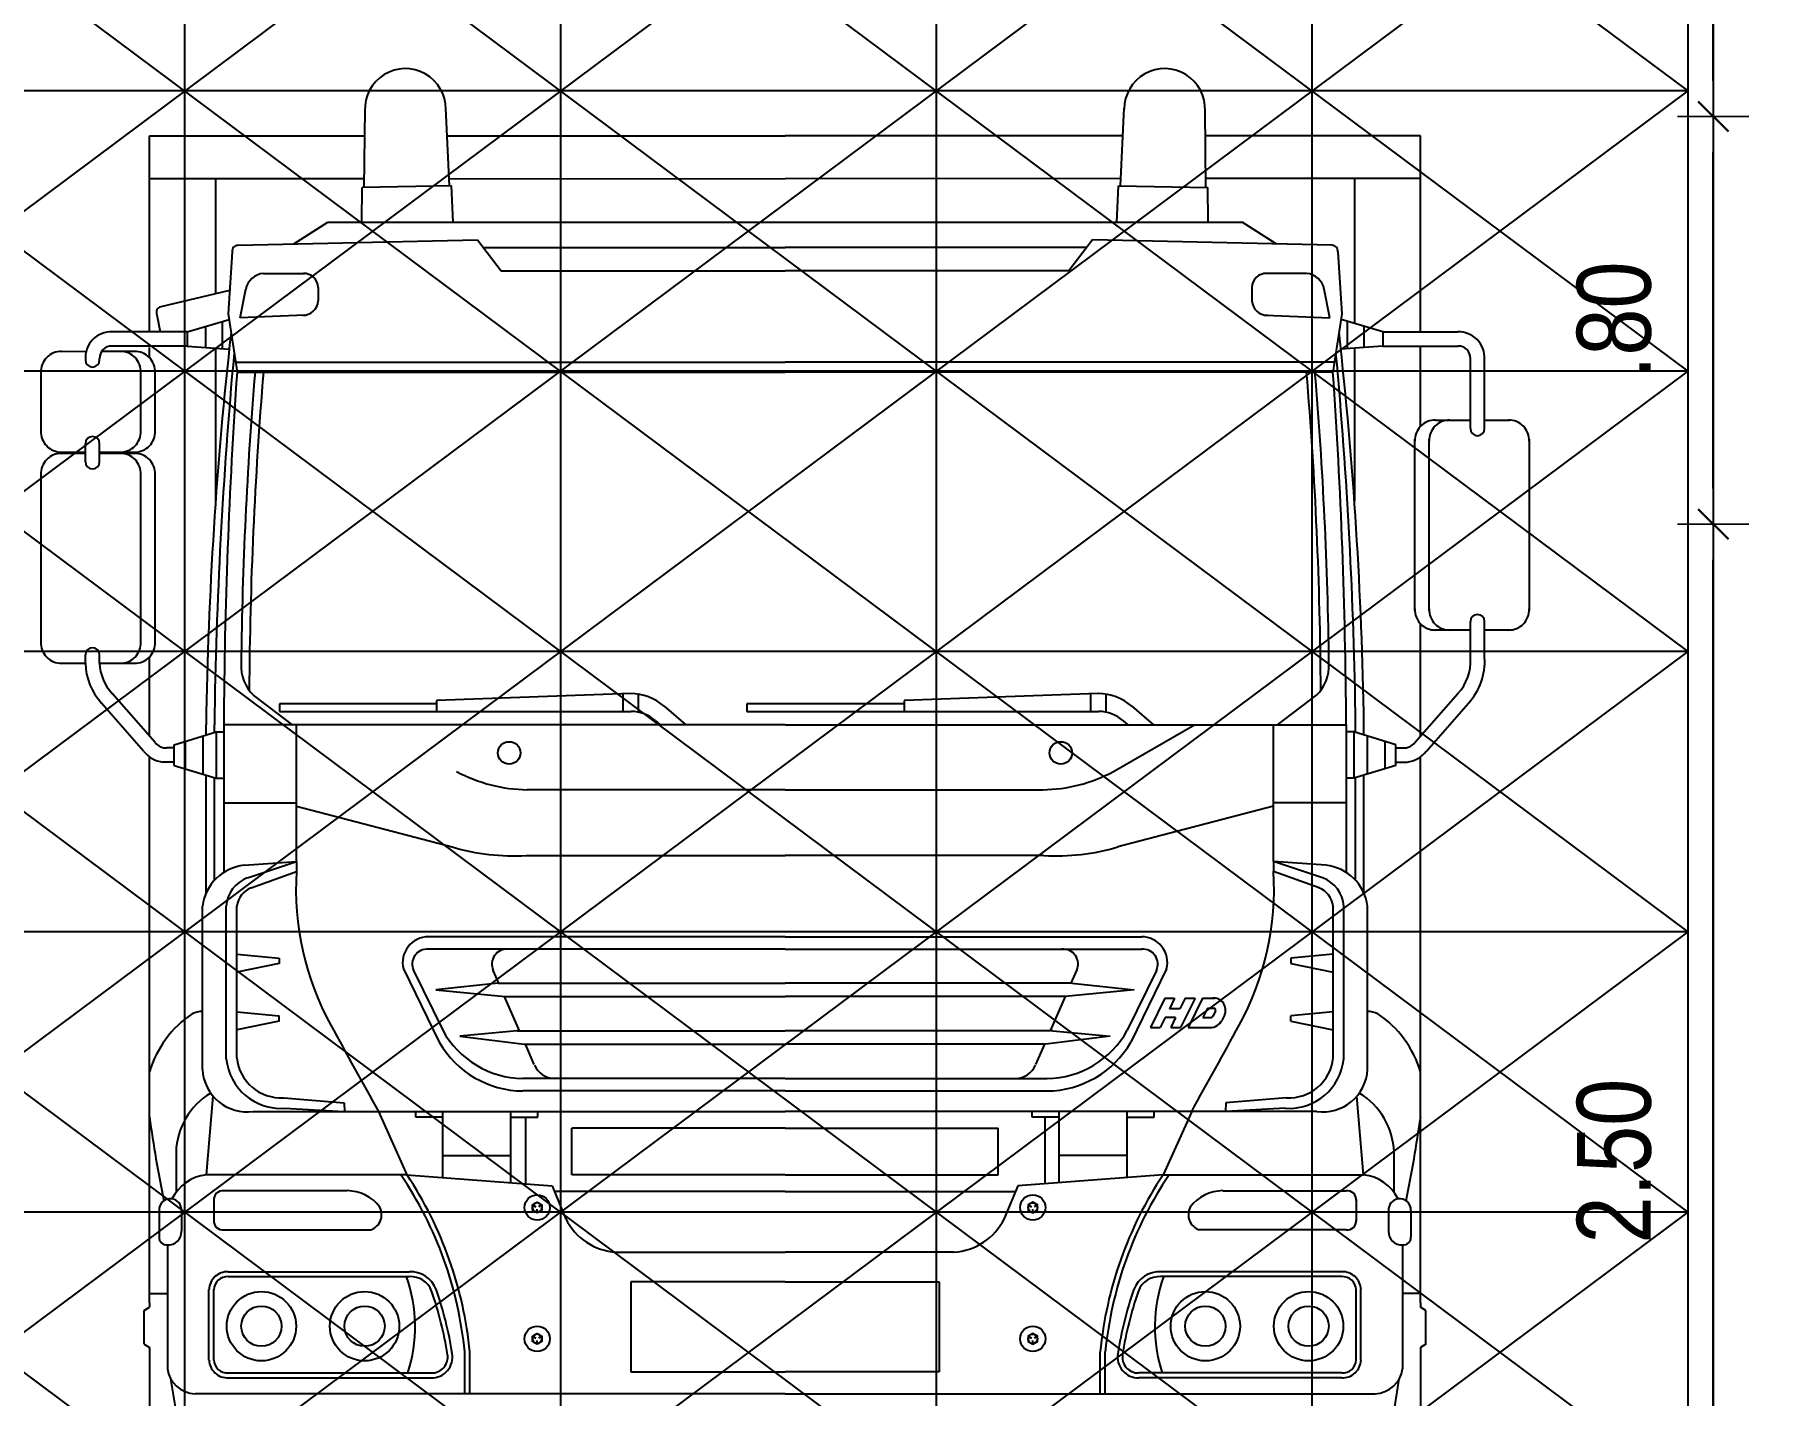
# Model space of a CAD drawing. Header units: millimetres. Extents: x 1170 to 1315, y 90 to 135.
# Drawn here: x 1217.437 to 1220.834, y 120.616 to 123.286 of the extents above; entities that cross this region are included whole.
import ezdxf

# ---------------------------------------------------------------- set-up
doc = ezdxf.new("R2010")
doc.units = ezdxf.units.MM
doc.header["$LTSCALE"] = 20
doc.header["$MEASUREMENT"] = 0
doc.layers.get('0').update_dxf_attribs({"linetype": 'CONTINUOUS'})
doc.layers.get('DEFPOINTS').update_dxf_attribs({"linetype": 'CONTINUOUS'})
doc.layers.add('COTA', color=7, linetype='CONTINUOUS')
doc.layers.add('E-Pen-C', color=4, linetype='CONTINUOUS', lineweight=15)
doc.layers.add('E-Pen-G', color=3, linetype='CONTINUOUS', lineweight=30)
doc.styles.add('F2', font='ARIALN.TTF')
doc.dimstyles.new('DIMENSION-1', dxfattribs={"dimtxt": 0.145, "dimasz": 0.07, "dimexe": 1, "dimexo": 0, "dimgap": 0.12, "dimtad": 1, "dimzin": 7, "dimdsep": 46, "dimtxsty": 'F2', "dimblk1": 'TRACO', "dimblk2": 'TRACO', "dimsah": 1, "dimcen": 1, "dimse1": 1, "dimse2": 1, "dimclrd": 4, "dimclre": 256, "dimclrt": 4, "dimadec": 8, "dimazin": 0, "dimtfac": 1, "dimtix": 1, "dimtmove": 2, "dimatfit": 3, "dimldrblk": 'TRACO', "dimfxl": 1, "dimtolj": 1, "dimtzin": 0, "dimarcsym": 0})

# ---------------------------------------------------------------- blocks, each defined once
blk = doc.blocks.new('A$C592013B4')
at = {"color": 8}
for p, q in [((0.0012, 0.0152), (0.0066, 0.0121)), ((0.0092, 0.0014), (0.0092, 0.0076)), ((0.0172, 0.0152), (0.0118, 0.0121))]:
    blk.add_line(p, q, dxfattribs=at)
blk.add_lwpolyline([(0.0092, 0), (0.0184, 0.0053), (0.0184, 0.016), (0.0092, 0.0213), (0, 0.016), (0, 0.0053)], close=True, dxfattribs=at)
blk.add_circle((0.0092, 0.0106), 0.00921, dxfattribs=at)
blk = doc.blocks.new('TRACO')
at = {"layer": 'E-Pen-C'}
for p, q in [((0, 1), (0, -1)), ((-1, 0), (1, 0))]:
    blk.add_line(p, q, dxfattribs=at)
at = {"layer": 'E-Pen-G'}
blk.add_line((-0.424, -0.424), (0.424, 0.424), dxfattribs=at)
blk = doc.blocks.new('*D764')
at = {"layer": 'COTA', "color": 4, "linetype": 'Continuous', "lineweight": -2}
blk.add_line((1220.7313, 119.8958), (1220.7313, 122.2558), dxfattribs=at)
at = {"layer": 'DEFPOINTS', "color": 0, "linetype": 'Continuous'}
for p in [(1220.7313, 122.3258), (1221.2313, 122.3258), (1220.9361, 119.8258)]:
    blk.add_point(p, dxfattribs=at)
at = {"layer": 'COTA', "color": 4, "linetype": 'Continuous', "lineweight": -2, "xscale": 0.07, "yscale": 0.07, "zscale": 0.07}
for p, rotation in [((1220.7313, 122.3258), 90), ((1220.7313, 119.8258), 270)]:
    blk.add_blockref('TRACO', p, dxfattribs=dict(at, rotation=rotation))
at = {"layer": 'COTA', "color": 4, "linetype": 'Continuous', "insert": (1220.5372, 121.0758), "char_height": 0.145, "attachment_point": 5, "rotation": 90, "style": 'F2'}
blk.add_mtext('\\A1;2.50', dxfattribs=at)
blk = doc.blocks.new('*D765')
at = {"layer": 'COTA', "color": 4, "linetype": 'Continuous', "lineweight": -2}
blk.add_line((1220.7313, 122.3958), (1220.7313, 123.0558), dxfattribs=at)
at = {"layer": 'DEFPOINTS', "color": 0, "linetype": 'Continuous'}
for p in [(1220.7313, 123.1258), (1221.2313, 123.1258), (1221.2313, 122.3258)]:
    blk.add_point(p, dxfattribs=at)
at = {"layer": 'COTA', "color": 4, "linetype": 'Continuous', "lineweight": -2, "xscale": 0.07, "yscale": 0.07, "zscale": 0.07}
for p, rotation in [((1220.7313, 123.1258), 90), ((1220.7313, 122.3258), 270)]:
    blk.add_blockref('TRACO', p, dxfattribs=dict(at, rotation=rotation))
at = {"layer": 'COTA', "color": 4, "linetype": 'Continuous', "insert": (1220.5372, 122.7258), "char_height": 0.145, "attachment_point": 5, "rotation": 90, "style": 'F2'}
blk.add_mtext('\\A1;.80', dxfattribs=at)
blk = doc.blocks.new('*D766')
at = {"layer": 'COTA', "color": 4, "linetype": 'Continuous', "lineweight": -2}
blk.add_line((1220.7313, 123.1958), (1220.7313, 124.5558), dxfattribs=at)
at = {"layer": 'DEFPOINTS', "color": 0, "linetype": 'Continuous'}
for p in [(1220.7313, 124.6258), (1221.2313, 124.6258), (1221.2313, 123.1258)]:
    blk.add_point(p, dxfattribs=at)
at = {"layer": 'COTA', "color": 4, "linetype": 'Continuous', "lineweight": -2, "xscale": 0.07, "yscale": 0.07, "zscale": 0.07}
for p, rotation in [((1220.7313, 124.6258), 90), ((1220.7313, 123.1258), 270)]:
    blk.add_blockref('TRACO', p, dxfattribs=dict(at, rotation=rotation))
at = {"layer": 'COTA', "color": 4, "linetype": 'Continuous', "insert": (1220.5372, 123.8758), "char_height": 0.145, "attachment_point": 5, "rotation": 90, "style": 'F2'}
blk.add_mtext('\\A1;1.50', dxfattribs=at)

msp = doc.modelspace()

# ---------------------------------------------------------------- linework, layer by layer
at = {"layer": 'COTA', "color": 250, "linetype": 'Continuous'}
for p, q in [((1217.7313, 124.3258), (1217.7313, 119.8258)), ((1218.4688, 124.3258), (1218.4688, 119.8258)), ((1219.2063, 124.3258), (1219.2063, 119.8258)), ((1219.9438, 124.3258), (1219.9438, 119.8258)), ((1214.7813, 124.2758), (1220.6813, 119.8758)), ((1214.7813, 119.8758), (1220.6813, 124.2758)), ((1219.9438, 124.2758), (1214.7813, 120.4258)), ((1219.2063, 124.2758), (1214.7813, 120.9758)), ((1215.5188, 124.2758), (1220.6813, 120.4258)), ((1216.2563, 124.2758), (1220.6813, 120.9758)), ((1216.9938, 124.2758), (1220.6813, 121.5258)), ((1217.7313, 124.2758), (1220.6813, 122.0758)), ((1218.4688, 124.2758), (1220.6813, 122.6258)), ((1219.2063, 124.2758), (1220.6813, 123.1758)), ((1214.7813, 123.7258), (1219.9438, 119.8758)), ((1220.6813, 123.7258), (1215.5188, 119.8758)), ((1220.6813, 123.1758), (1214.7813, 123.1758)), ((1214.7813, 123.1758), (1219.2063, 119.8758)), ((1220.6813, 123.1758), (1216.2563, 119.8758)), ((1220.6813, 122.6258), (1214.7813, 122.6258)), ((1214.7813, 122.6258), (1218.4688, 119.8758)), ((1220.6813, 122.6258), (1216.9938, 119.8758)), ((1220.6813, 122.0758), (1214.7813, 122.0758)), ((1220.6813, 122.0758), (1217.7313, 119.8758)), ((1220.6813, 121.5258), (1214.7813, 121.5258)), ((1220.6813, 121.5258), (1218.4688, 119.8758)), ((1220.6813, 120.9758), (1214.7813, 120.9758)), ((1220.6813, 120.9758), (1219.2063, 119.8758))]:
    msp.add_line(p, q, dxfattribs=at)
at = {"layer": 'COTA', "color": 8, "linetype": 'Continuous'}
for p, q in [((1218.0835, 122.9863), (1218.0853, 123.1389)), ((1218.2514, 122.9899), (1218.2437, 123.1419)), ((1219.5678, 122.9899), (1219.5755, 123.1419)), ((1219.7357, 122.9863), (1219.7339, 123.1389)), ((1217.6621, 122.703), (1217.6621, 123.0878)), ((1217.6621, 123.0878), (1218.0847, 123.0878)), ((1218.2464, 123.0878), (1218.9096, 123.0878)), ((1219.5728, 123.0878), (1218.9096, 123.0878)), ((1220.1571, 123.0878), (1219.7345, 123.0878)), ((1220.1571, 122.703), (1220.1571, 123.0878)), ((1217.6621, 123.0039), (1218.0837, 123.0038)), ((1217.7922, 123.0039), (1217.7922, 122.7776)), ((1218.2507, 123.0038), (1218.9096, 123.0037)), ((1219.5685, 123.0038), (1218.9096, 123.0037)), ((1220.1571, 123.0039), (1219.7355, 123.0038)), ((1220.027, 123.0039), (1220.027, 122.7195)), ((1218.0791, 122.9201), (1218.0799, 122.9862)), ((1218.255, 122.9899), (1218.0799, 122.9862)), ((1218.2586, 122.9183), (1218.255, 122.9899)), ((1219.5606, 122.9183), (1219.5642, 122.9899)), ((1219.5642, 122.9899), (1219.7393, 122.9862)), ((1219.7401, 122.9201), (1219.7393, 122.9862)), ((1217.9459, 122.8757), (1218.0126, 122.9183)), ((1218.0126, 122.9183), (1219.8066, 122.9183)), ((1219.8733, 122.8757), (1219.8066, 122.9183)), ((1217.8359, 122.8732), (1218.3061, 122.884)), ((1218.3061, 122.884), (1218.3524, 122.8231)), ((1218.3176, 122.8689), (1218.9096, 122.8689)), ((1219.5016, 122.8689), (1218.9096, 122.8689)), ((1219.5131, 122.884), (1219.4668, 122.8231)), ((1219.9833, 122.8732), (1219.5131, 122.884)), ((1217.8245, 122.8603), (1217.8166, 122.7387)), ((1219.9947, 122.8603), (1220.0026, 122.7387)), ((1217.8861, 122.8176), (1217.9668, 122.8176)), ((1218.3524, 122.8231), (1218.9096, 122.8231)), ((1219.4668, 122.8231), (1218.9096, 122.8231)), ((1219.9331, 122.8176), (1219.8524, 122.8176)), ((1217.8196, 122.7841), (1217.6843, 122.7523)), ((1217.8404, 122.7305), (1217.8514, 122.7871)), ((1217.9933, 122.7902), (1217.9933, 122.7643)), ((1219.8259, 122.7902), (1219.8259, 122.7643)), ((1219.9788, 122.7305), (1219.9678, 122.7871)), ((1217.6769, 122.7367), (1217.6835, 122.703)), ((1217.7363, 122.703), (1217.8184, 122.7273)), ((1217.8166, 122.7387), (1217.8342, 122.6242)), ((1217.9669, 122.7358), (1217.8404, 122.7305)), ((1219.8523, 122.7358), (1219.9788, 122.7305)), ((1220.0026, 122.7387), (1219.985, 122.6242)), ((1220.0829, 122.703), (1220.0008, 122.7273)), ((1217.7363, 122.703), (1217.5895, 122.703)), ((1217.7363, 122.703), (1217.7363, 122.6751)), ((1217.773, 122.6723), (1217.773, 122.7139)), ((1217.8058, 122.6699), (1217.8058, 122.7236)), ((1220.0134, 122.6699), (1220.0134, 122.7236)), ((1220.0462, 122.6723), (1220.0462, 122.7139)), ((1220.0829, 122.703), (1220.0829, 122.6751)), ((1220.0829, 122.703), (1220.2297, 122.703)), ((1217.538, 122.6642), (1217.4879, 122.6645)), ((1217.6329, 122.6645), (1217.5681, 122.6645)), ((1217.7363, 122.6751), (1217.5884, 122.6751)), ((1217.6621, 122.6526), (1217.6621, 122.6723)), ((1217.7363, 122.6751), (1217.8187, 122.6689)), ((1217.7922, 122.6709), (1217.7922, 122.3717)), ((1220.0829, 122.6751), (1220.0005, 122.6689)), ((1220.027, 122.6709), (1220.027, 122.3717)), ((1220.0829, 122.6751), (1220.2308, 122.6751)), ((1220.1571, 122.518), (1220.1571, 122.6723)), ((1217.4494, 122.6269), (1217.4494, 122.5048)), ((1217.5645, 122.648), (1217.5645, 122.6509)), ((1217.6451, 122.5048), (1217.6451, 122.6269)), ((1217.6733, 122.5048), (1217.6733, 122.6269)), ((1217.8312, 122.6438), (1218.9096, 122.6438)), ((1217.8342, 122.6242), (1218.9096, 122.6242)), ((1219.988, 122.6438), (1218.9096, 122.6438)), ((1219.985, 122.6242), (1218.9096, 122.6242)), ((1220.2547, 122.5134), (1220.2547, 122.6509)), ((1220.2826, 122.513), (1220.2826, 122.6496)), ((1220.1863, 122.5299), (1220.2547, 122.5299)), ((1220.2826, 122.5299), (1220.3313, 122.5299)), ((1220.1459, 122.1556), (1220.1459, 122.4923)), ((1220.1741, 122.1556), (1220.1741, 122.4923)), ((1220.3698, 122.4923), (1220.3698, 122.1556)), ((1217.4879, 122.4672), (1217.5366, 122.4672)), ((1217.5366, 122.4646), (1217.4879, 122.4646)), ((1217.5365, 122.4481), (1217.5366, 122.4837)), ((1217.5645, 122.4481), (1217.5645, 122.4837)), ((1217.5645, 122.4672), (1217.6348, 122.4672)), ((1217.6329, 122.4646), (1217.5645, 122.4646)), ((1217.4494, 122.427), (1217.4494, 122.0903)), ((1217.6451, 122.0903), (1217.6451, 122.427)), ((1217.6733, 122.0903), (1217.6733, 122.427)), ((1220.1571, 121.91), (1220.1571, 122.1299)), ((1220.2547, 122.118), (1220.1844, 122.118)), ((1220.2547, 122.0622), (1220.2547, 122.1346)), ((1220.2826, 122.0639), (1220.2826, 122.1346)), ((1220.3313, 122.118), (1220.2826, 122.118)), ((1217.4879, 122.0527), (1217.5365, 122.0527)), ((1217.5365, 122.0527), (1217.5365, 122.0693)), ((1217.5645, 122.0527), (1217.5645, 122.0693)), ((1217.5645, 122.0527), (1217.6348, 122.0527)), ((1217.6621, 121.91), (1217.6621, 122.0646)), ((1217.6732, 121.8973), (1217.5889, 121.9936)), ((1217.9431, 121.9319), (1217.8666, 121.99)), ((1218.6068, 121.9933), (1218.2258, 121.9798)), ((1218.2258, 121.9798), (1218.2258, 121.9583)), ((1218.5912, 121.9928), (1218.5912, 121.9583)), ((1218.6213, 121.9921), (1218.6213, 121.9569)), ((1219.5245, 121.9933), (1219.1436, 121.9798)), ((1219.1436, 121.9798), (1219.1436, 121.9583)), ((1219.509, 121.9928), (1219.509, 121.9583)), ((1219.5391, 121.9921), (1219.5391, 121.9569)), ((1219.8761, 121.9319), (1219.9526, 121.99)), ((1220.146, 121.8973), (1220.2303, 121.9936)), ((1217.6509, 121.8805), (1217.5683, 121.9746)), ((1218.2258, 121.973), (1217.9172, 121.973)), ((1217.9172, 121.973), (1217.9172, 121.9579)), ((1217.9172, 121.9579), (1218.2258, 121.9579)), ((1218.2258, 121.9583), (1218.6079, 121.9583)), ((1218.6723, 121.9683), (1218.7148, 121.9319)), ((1218.8349, 121.973), (1218.8349, 121.9579)), ((1219.1436, 121.973), (1218.8349, 121.973)), ((1218.8349, 121.9579), (1219.1436, 121.9579)), ((1219.1436, 121.9583), (1219.5257, 121.9583)), ((1219.5901, 121.9683), (1219.6326, 121.9319)), ((1220.1683, 121.8805), (1220.2508, 121.9746)), ((1217.7105, 121.893), (1217.7934, 121.9182)), ((1217.7734, 121.9122), (1217.7734, 121.9319)), ((1217.7897, 121.9171), (1217.7897, 121.9319)), ((1217.7934, 121.9182), (1217.808, 121.9182)), ((1217.7934, 121.9182), (1217.7934, 121.8271)), ((1217.808, 121.9319), (1217.808, 121.6422)), ((1218.9096, 121.9319), (1217.808, 121.9319)), ((1217.951, 121.664), (1217.951, 121.9319)), ((1218.6549, 121.9403), (1218.6647, 121.9319)), ((1218.9096, 121.9319), (1220.0111, 121.9319)), ((1219.5542, 121.8403), (1219.7132, 121.9319)), ((1219.5727, 121.9403), (1219.5825, 121.9319)), ((1219.8682, 121.664), (1219.8682, 121.9319)), ((1220.0111, 121.9319), (1220.0111, 121.6422)), ((1220.0258, 121.9182), (1220.0111, 121.9182)), ((1220.0258, 121.9182), (1220.0258, 121.8271)), ((1220.1087, 121.893), (1220.0258, 121.9182)), ((1220.0295, 121.9171), (1220.0295, 121.9319)), ((1220.0458, 121.9122), (1220.0458, 121.9319)), ((1217.7105, 121.8868), (1217.6965, 121.8868)), ((1217.7105, 121.8524), (1217.7105, 121.893)), ((1217.7322, 121.8996), (1217.7322, 121.8458)), ((1217.7671, 121.9102), (1217.7671, 121.8351)), ((1220.0521, 121.9102), (1220.0521, 121.8351)), ((1220.087, 121.8996), (1220.087, 121.8458)), ((1220.1087, 121.8524), (1220.1087, 121.893)), ((1220.1087, 121.8868), (1220.1227, 121.8868)), ((1217.6621, 121.251), (1217.6621, 121.8694)), ((1217.7105, 121.8589), (1217.6887, 121.8589)), ((1217.7105, 121.8524), (1217.7934, 121.8271)), ((1220.1087, 121.8524), (1220.0258, 121.8271)), ((1220.1087, 121.8589), (1220.1305, 121.8589)), ((1220.1571, 121.251), (1220.1571, 121.8694)), ((1217.7734, 121.6015), (1217.7734, 121.8332)), ((1217.7897, 121.6267), (1217.7897, 121.8282)), ((1217.7934, 121.8271), (1217.808, 121.8271)), ((1220.0258, 121.8271), (1220.0111, 121.8271)), ((1220.0295, 121.6267), (1220.0295, 121.8282)), ((1220.0458, 121.6015), (1220.0458, 121.8332)), ((1217.808, 121.7791), (1217.951, 121.7791)), ((1218.9096, 121.8047), (1218.4038, 121.8047)), ((1218.9096, 121.8047), (1219.4154, 121.8047)), ((1220.0111, 121.7791), (1219.8682, 121.7791)), ((1217.951, 121.7724), (1218.2563, 121.6923)), ((1219.8682, 121.7724), (1219.5629, 121.6923)), ((1218.4019, 121.6756), (1218.9096, 121.6756)), ((1219.4172, 121.6756), (1218.9096, 121.6756)), ((1217.8484, 121.6565), (1217.951, 121.664)), ((1217.8546, 121.6316), (1217.951, 121.664)), ((1217.8616, 121.612), (1217.951, 121.6439)), ((1217.951, 121.664), (1217.951, 121.6439)), ((1219.8682, 121.664), (1219.8682, 121.6439)), ((1219.9646, 121.6316), (1219.8682, 121.664)), ((1219.9708, 121.6565), (1219.8682, 121.664)), ((1219.9576, 121.612), (1219.8682, 121.6439)), ((1217.7664, 121.2554), (1217.7664, 121.5762)), ((1217.813, 121.2767), (1217.813, 121.5763)), ((1217.8338, 121.2787), (1217.8338, 121.5763)), ((1219.9854, 121.2787), (1219.9854, 121.5763)), ((1220.0061, 121.2767), (1220.0062, 121.5763)), ((1220.0528, 121.2554), (1220.0528, 121.5762)), ((1218.9096, 121.5161), (1218.2096, 121.5161)), ((1218.9096, 121.5161), (1219.6096, 121.5161)), ((1217.8338, 121.4818), (1217.9169, 121.4744)), ((1217.9169, 121.4744), (1217.9169, 121.4637)), ((1218.9096, 121.4918), (1218.2096, 121.4918)), ((1218.9096, 121.4918), (1219.6096, 121.4918)), ((1219.9854, 121.4818), (1219.9023, 121.4744)), ((1219.9023, 121.4744), (1219.9023, 121.4637)), ((1217.9169, 121.4637), (1217.8338, 121.4464)), ((1218.1606, 121.4532), (1218.2311, 121.3092)), ((1218.1806, 121.4502), (1218.2381, 121.3326)), ((1218.348, 121.4248), (1218.337, 121.4502)), ((1219.4712, 121.4248), (1219.4822, 121.4502)), ((1219.6386, 121.4502), (1219.5811, 121.3326)), ((1219.6586, 121.4532), (1219.5881, 121.3092)), ((1219.9023, 121.4637), (1219.9854, 121.4464)), ((1218.3465, 121.4248), (1218.2241, 121.4119)), ((1218.2241, 121.4119), (1218.3601, 121.399)), ((1218.3465, 121.4248), (1218.9096, 121.4248)), ((1219.4727, 121.4248), (1218.9096, 121.4248)), ((1219.5951, 121.4119), (1219.4591, 121.399)), ((1219.4727, 121.4248), (1219.5951, 121.4119)), ((1217.8338, 121.3685), (1217.9169, 121.3611)), ((1218.3887, 121.3314), (1218.3592, 121.3991)), ((1218.3601, 121.399), (1218.9096, 121.399)), ((1219.4591, 121.399), (1218.9096, 121.399)), ((1219.4305, 121.3314), (1219.4599, 121.3991)), ((1219.6549, 121.3955), (1219.6266, 121.3379)), ((1219.6549, 121.3955), (1219.6743, 121.3955)), ((1219.6743, 121.3955), (1219.6639, 121.3744)), ((1219.6845, 121.3744), (1219.6639, 121.3744)), ((1219.6949, 121.3955), (1219.6845, 121.3744)), ((1219.7143, 121.3955), (1219.6859, 121.3379)), ((1219.6949, 121.3955), (1219.7143, 121.3955)), ((1219.7291, 121.3955), (1219.7008, 121.3379)), ((1219.7291, 121.3955), (1219.7529, 121.3955)), ((1219.7389, 121.376), (1219.7298, 121.3574)), ((1219.7389, 121.376), (1219.7516, 121.376)), ((1219.7544, 121.3705), (1219.7497, 121.3609)), ((1219.9854, 121.3685), (1219.9023, 121.3611)), ((1217.9169, 121.3504), (1217.8338, 121.3332)), ((1217.9169, 121.3504), (1217.9169, 121.3611)), ((1219.6266, 121.3379), (1219.646, 121.3379)), ((1219.6557, 121.3576), (1219.646, 121.3379)), ((1219.6762, 121.3576), (1219.6557, 121.3576)), ((1219.6762, 121.3576), (1219.6665, 121.3379)), ((1219.6665, 121.3379), (1219.6859, 121.3379)), ((1219.7008, 121.3379), (1219.744, 121.3379)), ((1219.7298, 121.3574), (1219.7439, 121.3574)), ((1219.772, 121.3622), (1219.767, 121.352)), ((1219.9023, 121.3504), (1219.9023, 121.3611)), ((1219.9023, 121.3504), (1219.9854, 121.3332)), ((1218.3837, 121.3314), (1218.2712, 121.3208)), ((1218.2712, 121.3208), (1218.3974, 121.3056)), ((1218.3837, 121.3314), (1218.9096, 121.3314)), ((1218.3974, 121.3056), (1218.9096, 121.3056)), ((1218.4175, 121.2653), (1218.4, 121.3056)), ((1219.4355, 121.3314), (1218.9096, 121.3314)), ((1219.4218, 121.3056), (1218.9096, 121.3056)), ((1219.4017, 121.2653), (1219.4192, 121.3056)), ((1219.548, 121.3208), (1219.4218, 121.3056)), ((1219.4355, 121.3314), (1219.548, 121.3208)), ((1217.6621, 120.798), (1217.6621, 121.251)), ((1218.9096, 121.2378), (1218.395, 121.2378)), ((1218.9096, 121.2378), (1219.4242, 121.2378)), ((1220.1571, 120.798), (1220.1571, 121.251)), ((1217.7742, 121.049), (1217.7871, 121.2034)), ((1217.9257, 121.2003), (1218.0446, 121.1905)), ((1218.9096, 121.2135), (1218.395, 121.2135)), ((1218.9096, 121.2135), (1219.4242, 121.2135)), ((1219.8935, 121.2003), (1219.7746, 121.1905)), ((1220.045, 121.049), (1220.0321, 121.2034)), ((1217.8657, 121.1733), (1218.9096, 121.1733)), ((1217.9271, 121.1795), (1218.0446, 121.1733)), ((1218.0446, 121.1905), (1218.0452, 121.1733)), ((1218.1115, 121.1733), (1218.1677, 121.049)), ((1218.1848, 121.1621), (1218.1848, 121.1733)), ((1218.2381, 121.0436), (1218.2381, 121.1733)), ((1218.3713, 121.0335), (1218.3713, 121.1733)), ((1218.4247, 121.1621), (1218.4247, 121.1733)), ((1219.9535, 121.1733), (1218.9096, 121.1733)), ((1219.3945, 121.1621), (1219.3945, 121.1733)), ((1219.4479, 121.0335), (1219.4479, 121.1733)), ((1219.581, 121.0436), (1219.581, 121.1733)), ((1219.6344, 121.1621), (1219.6344, 121.1733)), ((1219.7077, 121.1733), (1219.6515, 121.049)), ((1219.7746, 121.1905), (1219.774, 121.1733)), ((1219.8921, 121.1795), (1219.7746, 121.1733)), ((1218.2381, 121.1621), (1218.1848, 121.1621)), ((1218.3713, 121.1621), (1218.4247, 121.1621)), ((1218.4, 121.1621), (1218.4, 121.0313)), ((1218.4914, 121.049), (1218.4914, 121.1404)), ((1218.9096, 121.1404), (1218.4914, 121.1404)), ((1218.9096, 121.1404), (1219.3278, 121.1404)), ((1219.3278, 121.049), (1219.3278, 121.1404)), ((1219.4479, 121.1621), (1219.3945, 121.1621)), ((1219.4192, 121.1621), (1219.4192, 121.0313)), ((1219.581, 121.1621), (1219.6344, 121.1621)), ((1217.7145, 121.0933), (1217.7145, 121.0149)), ((1218.2381, 121.0866), (1218.3713, 121.0866)), ((1219.581, 121.0866), (1219.4479, 121.0866)), ((1220.1047, 121.0933), (1220.1047, 121.0149)), ((1218.1677, 121.049), (1217.7742, 121.049)), ((1218.1677, 121.049), (1218.4525, 121.0273)), ((1218.4525, 121.0273), (1218.4791, 120.963)), ((1218.9096, 121.049), (1218.4914, 121.049)), ((1218.9096, 121.049), (1219.3278, 121.049)), ((1219.3667, 121.0273), (1219.34, 120.963)), ((1219.6515, 121.049), (1219.3667, 121.0273)), ((1219.6515, 121.049), (1220.045, 121.049)), ((1217.7885, 121.0007), (1217.7885, 120.9579)), ((1218.0503, 121.0178), (1217.8081, 121.0178)), ((1218.9096, 121.0161), (1218.4571, 121.0161)), ((1218.9096, 121.0161), (1219.362, 121.0161)), ((1219.7689, 121.0178), (1220.0111, 121.0178)), ((1220.0307, 121.0007), (1220.0307, 120.9579)), ((1217.6813, 120.9788), (1217.6813, 120.9272)), ((1217.7251, 120.9788), (1217.7251, 120.9381)), ((1220.0941, 120.9788), (1220.0941, 120.9381)), ((1220.1379, 120.9788), (1220.1379, 120.9272)), ((1217.8081, 120.9407), (1218.0967, 120.9407)), ((1220.0111, 120.9407), (1219.7225, 120.9407)), ((1217.6977, 120.9113), (1217.6977, 120.6685)), ((1218.5785, 120.8975), (1218.9096, 120.8975)), ((1219.2407, 120.8975), (1218.9096, 120.8975)), ((1220.1215, 120.9113), (1220.1215, 120.6685)), ((1217.817, 120.8586), (1218.1719, 120.8586)), ((1220.0022, 120.8586), (1219.6473, 120.8586)), ((1217.7791, 120.6854), (1217.7791, 120.8239)), ((1217.7886, 120.6854), (1217.7886, 120.8239)), ((1217.817, 120.8491), (1218.1719, 120.8491)), ((1218.9096, 120.8392), (1218.6072, 120.8392)), ((1218.6072, 120.8392), (1218.6072, 120.6622)), ((1218.9096, 120.8392), (1219.212, 120.8392)), ((1219.212, 120.8392), (1219.212, 120.6622)), ((1220.0022, 120.8491), (1219.6473, 120.8491)), ((1220.0306, 120.6854), (1220.0306, 120.8239)), ((1220.04, 120.6854), (1220.04, 120.8239)), ((1217.6521, 120.7828), (1217.6621, 120.7895)), ((1217.6621, 120.8158), (1217.6977, 120.8158)), ((1217.6621, 120.798), (1217.6621, 120.7895)), ((1220.1571, 120.8158), (1220.1215, 120.8158)), ((1220.1571, 120.798), (1220.1571, 120.7895)), ((1220.1671, 120.7828), (1220.1571, 120.7895)), ((1217.6521, 120.7167), (1217.6521, 120.7828)), ((1220.1671, 120.7167), (1220.1671, 120.7828)), ((1217.6521, 120.7167), (1217.6621, 120.71)), ((1217.6621, 120.71), (1217.6621, 120.4986)), ((1218.281, 120.6195), (1218.281, 120.7014)), ((1218.2909, 120.6195), (1218.2909, 120.7014)), ((1219.5283, 120.6195), (1219.5283, 120.7014)), ((1219.5381, 120.6195), (1219.5381, 120.7014)), ((1220.1671, 120.7167), (1220.1571, 120.71)), ((1220.1571, 120.71), (1220.1571, 120.5784)), ((1217.817, 120.6602), (1218.2151, 120.6602)), ((1218.6072, 120.6622), (1218.9096, 120.6622)), ((1219.212, 120.6622), (1218.9096, 120.6622)), ((1220.0022, 120.6602), (1219.6041, 120.6602)), ((1217.7131, 120.5938), (1217.704, 120.6489)), ((1217.817, 120.6507), (1218.2151, 120.6507)), ((1220.0022, 120.6507), (1219.6041, 120.6507)), ((1220.1061, 120.5938), (1220.1152, 120.6489)), ((1218.9096, 120.6195), (1217.7517, 120.6195)), ((1218.9096, 120.6195), (1220.0675, 120.6195))]:
    msp.add_line(p, q, dxfattribs=at)
for points in [[(1214.7313, 124.3258), (1220.7313, 124.3258), (1220.7313, 119.8258), (1214.7313, 119.8258)], [(1214.7813, 124.2758), (1220.6813, 124.2758), (1220.6813, 119.8758), (1214.7813, 119.8758)]]:
    msp.add_lwpolyline(points, close=True, dxfattribs=at)
for centre, radius in [((1218.3682, 121.8768), 0.0221), ((1219.451, 121.8768), 0.0221), ((1218.4233, 120.9849), 0.0249), ((1219.3959, 120.9849), 0.0249), ((1217.882, 120.7519), 0.068), ((1217.882, 120.7519), 0.0395), ((1218.0845, 120.7519), 0.068), ((1218.0845, 120.7519), 0.0395), ((1219.7346, 120.7519), 0.068), ((1219.7346, 120.7519), 0.0395), ((1219.9372, 120.7519), 0.068), ((1219.9372, 120.7519), 0.0395), ((1218.4233, 120.7271), 0.0249), ((1219.3959, 120.7271), 0.0249)]:
    msp.add_circle(centre, radius, dxfattribs=at)
for centre, radius, start, end in [((1218.1645, 123.1404), 0.0793, 359.5711, 182.6532), ((1219.6547, 123.1404), 0.0793, 357.3468, 180.4289), ((1217.8366, 122.8611), 0.0121, 93.2094, 183.9348), ((1219.9826, 122.8611), 0.0121, 356.0652, 86.7906), ((1217.889, 122.7794), 0.0384, 94.2717, 169.743), ((1217.9656, 122.79), 0.0277, 0.5681, 92.3359), ((1219.8536, 122.79), 0.0277, 87.6641, 179.4319), ((1219.9302, 122.7794), 0.0384, 10.257, 85.7283), ((1217.9634, 122.7655), 0.0299, 267.9768, 357.6289), ((1219.8558, 122.7655), 0.0299, 182.3711, 272.0232), ((1217.6872, 122.7414), 0.0113, 104.5742, 204.6753), ((1217.5876, 122.6519), 0.0512, 87.9201, 184.3378), ((1225.7451, 121.8117), 7.9726, 173.59131, 179.13454), ((1212.0741, 121.8117), 7.9726, 0.86546, 6.40869), ((1220.2316, 122.652), 0.0511, 357.3463, 92.1533), ((1217.4889, 122.625), 0.0396, 88.6349, 182.8344), ((1217.5876, 122.652), 0.0231, 87.8467, 182.6537), ((1217.6056, 122.625), 0.0396, 357.1656, 91.3651), ((1217.6338, 122.625), 0.0396, 357.1656, 91.3651), ((1227.0875, 121.8048), 9.2987, 174.71569, 179.21591), ((1210.7317, 121.8048), 9.2987, 0.78409, 5.28431), ((1220.2316, 122.652), 0.0231, 357.3463, 92.1533), ((1217.5505, 122.648), 0.014, 180, 0), ((1229.0338, 121.8549), 11.2261, 176.07029, 179.60681), ((1225.8509, 121.9555), 8.0094, 175.21058, 179.30877), ((1225.8509, 121.9555), 7.9929, 175.20061, 179.68471), ((1211.9683, 121.9555), 7.9929, 0.31529, 4.79939), ((1211.9683, 121.9555), 8.0094, 0.69123, 4.78942), ((1208.7853, 121.8549), 11.2261, 0.39319, 3.92971), ((1220.1854, 122.4904), 0.0396, 88.6349, 182.8344), ((1220.2136, 122.4904), 0.0396, 88.6349, 182.8344), ((1220.3303, 122.4904), 0.0396, 357.1656, 91.3651), ((1217.4889, 122.5068), 0.0396, 177.1656, 271.3651), ((1217.5505, 122.4837), 0.014, 0, 180), ((1217.6056, 122.5068), 0.0396, 268.6349, 2.8344), ((1217.6338, 122.5068), 0.0396, 268.6349, 2.8344), ((1220.2687, 122.5134), 0.014, 180, 0), ((1217.4889, 122.4251), 0.0396, 88.6349, 182.8344), ((1217.6056, 122.4251), 0.0396, 357.1656, 91.3651), ((1217.6338, 122.4251), 0.0396, 357.1656, 91.3651), ((1217.5505, 122.4481), 0.014, 180, 0), ((1220.1854, 122.1576), 0.0396, 177.1656, 271.3651), ((1220.2136, 122.1576), 0.0396, 177.1656, 271.3651), ((1220.2687, 122.1346), 0.014, 0, 180), ((1220.3303, 122.1576), 0.0396, 268.6349, 2.8344), ((1217.4889, 122.0923), 0.0396, 177.1656, 271.3651), ((1217.5505, 122.0693), 0.014, 0, 180), ((1217.6056, 122.0923), 0.0396, 268.6349, 2.8344), ((1217.6338, 122.0923), 0.0396, 268.6349, 2.8344), ((1217.6558, 122.0557), 0.1193, 181.4369, 222.8511), ((1217.6563, 122.056), 0.0919, 182.0534, 222.8224), ((1217.9231, 122.0482), 0.0812, 177.216, 225.8309), ((1219.896, 122.0482), 0.0812, 314.1691, 2.784), ((1220.1621, 122.0565), 0.0928, 317.2971, 3.5199), ((1220.1621, 122.0565), 0.1208, 317.2971, 3.5199), ((1218.6053, 121.8912), 0.1022, 49.032, 89.1825), ((1219.5231, 121.8912), 0.1022, 49.032, 89.1825), ((1218.6069, 121.8853), 0.0731, 49.032, 89.1825), ((1219.5246, 121.8853), 0.0731, 49.032, 89.1825), ((1217.695, 121.9138), 0.0553, 217.0406, 263.3697), ((1217.6943, 121.9129), 0.0262, 216.5173, 274.9542), ((1220.1249, 121.9129), 0.0262, 265.0458, 323.4827), ((1220.1241, 121.9138), 0.0553, 276.6303, 322.9594), ((1218.4072, 122.1064), 0.3017, 241.8875, 269.3503), ((1219.412, 122.1064), 0.3017, 270.6497, 298.1125), ((1218.3773, 122.1045), 0.4296, 253.6373, 273.2861), ((1219.4419, 122.1045), 0.4296, 266.7139, 286.3627), ((1217.8583, 121.5643), 0.0927, 96.0944, 172.6438), ((1218.5037, 121.6091), 0.5539, 176.3952, 208.7753), ((1219.3154, 121.6091), 0.5539, 331.2247, 3.6048), ((1219.9609, 121.5643), 0.0927, 7.3562, 83.9056), ((1217.8766, 121.5717), 0.0638, 110.4383, 175.8361), ((1217.8768, 121.5715), 0.0433, 110.5079, 173.544), ((1219.9424, 121.5715), 0.0433, 6.456, 69.4921), ((1219.9426, 121.5717), 0.0638, 4.1639, 69.5617), ((1218.2098, 121.4654), 0.0507, 90.2929, 193.9345), ((1219.6094, 121.4654), 0.0507, 346.0655, 89.7071), ((1218.2076, 121.4623), 0.0296, 86.0242, 204.1156), ((1218.364, 121.4623), 0.0296, 86.0242, 204.1156), ((1219.4552, 121.4623), 0.0296, 335.8844, 93.9758), ((1219.6116, 121.4623), 0.0296, 335.8844, 93.9758), ((1217.7671, 121.3187), 0.0508, 90.8009, 114.2772), ((1219.7507, 121.3721), 0.0236, 335.1355, 95.2976), ((1219.7507, 121.3721), 0.00402, 332.4893, 77.1534), ((1219.7507, 121.3721), 0.00402, 332.4893, 77.1534), ((1220.0521, 121.3187), 0.0508, 65.7228, 89.1991), ((1217.8641, 121.1899), 0.211, 123.9528, 163.169), ((1242.8756, 134.9307), 28.3289, 208.66321, 209.05386), ((1194.9436, 134.9307), 28.3289, 330.94614, 331.33679), ((1219.7438, 121.3642), 0.00674, 270.4293, 335.3142), ((1219.7438, 121.3642), 0.0263, 270.4293, 332.3176), ((1219.9551, 121.1899), 0.211, 16.831, 56.0472), ((1218.3968, 121.4049), 0.1914, 210.0066, 269.4667), ((1218.3983, 121.4206), 0.1829, 208.7829, 269.0112), ((1219.4209, 121.4206), 0.1829, 270.9888, 331.2171), ((1219.4224, 121.4049), 0.1914, 270.5333, 329.9934), ((1217.9202, 121.2869), 0.1076, 185.4223, 273.6665), ((1217.9202, 121.2869), 0.0868, 185.4223, 273.6665), ((1219.899, 121.2869), 0.1076, 266.3335, 354.5777), ((1219.899, 121.2869), 0.0868, 266.3335, 354.5777), ((1217.8539, 121.2602), 0.0877, 183.1633, 277.6833), ((1218.4588, 121.2826), 0.0448, 204.4119, 267.7667), ((1219.3604, 121.2826), 0.0448, 272.2333, 335.5881), ((1219.9653, 121.2602), 0.0877, 262.3167, 356.8367), ((1217.8556, 121.0883), 0.1413, 121.1274, 177.9496), ((1219.9636, 121.0883), 0.1413, 2.0504, 58.8726), ((1220.6148, 121.5861), 2.9829, 188.1562, 191.3696), ((1217.2044, 121.5861), 2.9829, 348.6304, 351.8438), ((1217.7831, 120.9641), 0.0854, 96.0106, 153.9073), ((1217.5318, 120.6279), 0.7528, 5.6029, 34.0142), ((1217.5325, 120.6282), 0.762, 5.5097, 33.5223), ((1220.2867, 120.6282), 0.762, 146.4777, 174.4903), ((1220.2874, 120.6279), 0.7528, 145.9858, 174.3971), ((1220.0361, 120.9641), 0.0854, 26.0927, 83.9894), ((1217.7028, 120.9803), 0.0216, 80.5298, 184.0637), ((1217.7037, 120.9804), 0.0215, 355.7425, 82.7667), ((1217.8066, 120.9997), 0.0181, 85.3107, 182.878), ((1218.0486, 120.9341), 0.0838, 37.9112, 88.8048), ((1219.7706, 120.9341), 0.0838, 91.1952, 142.0888), ((1220.0126, 120.9997), 0.0181, 357.122, 94.6893), ((1220.1155, 120.9804), 0.0215, 97.2333, 184.2575), ((1220.1163, 120.9803), 0.0216, 355.9363, 99.4702), ((1217.8066, 120.9588), 0.0181, 177.122, 274.6893), ((1218.0856, 120.9712), 0.0324, 289.9398, 26.3084), ((1218.5847, 121.015), 0.1177, 206.2383, 266.9946), ((1219.2345, 121.015), 0.1177, 273.0054, 333.7617), ((1219.7336, 120.9712), 0.0324, 153.6916, 250.0602), ((1220.0126, 120.9588), 0.0181, 265.3107, 2.878), ((1217.6965, 120.9265), 0.0153, 177.317, 274.6474), ((1217.6995, 120.9369), 0.0256, 266.0961, 2.7711), ((1220.1197, 120.9369), 0.0256, 177.2289, 273.9039), ((1220.1227, 120.9265), 0.0153, 265.3526, 2.683), ((1217.8154, 120.8224), 0.0363, 87.3814, 177.6157), ((1218.175, 120.8052), 0.0535, 20.8351, 93.339), ((1219.6442, 120.8052), 0.0535, 86.661, 159.1649), ((1220.0038, 120.8224), 0.0363, 2.3843, 92.6186), ((1217.8154, 120.8224), 0.0268, 87.3814, 177.6157), ((1217.8905, 120.7511), 0.2932, 341.9185, 19.5206), ((1218.175, 120.8052), 0.044, 20.8351, 93.339), ((1217.5318, 120.5835), 0.7338, 8.9689, 19.1541), ((1220.2874, 120.5835), 0.7338, 160.8459, 171.0311), ((1219.6442, 120.8052), 0.044, 86.661, 159.1649), ((1219.9287, 120.7511), 0.2932, 160.4794, 198.0815), ((1220.0038, 120.8224), 0.0268, 2.3843, 92.6186), ((1217.5318, 120.5835), 0.7243, 8.9689, 19.1541), ((1220.2874, 120.5835), 0.7243, 160.8459, 171.0311), ((1218.2161, 120.6916), 0.041, 268.5829, 9.225), ((1218.2161, 120.6916), 0.0315, 268.5829, 9.225), ((1219.6031, 120.6916), 0.041, 170.775, 271.4171), ((1219.6031, 120.6916), 0.0315, 170.775, 271.4171), ((1217.7533, 120.6754), 0.056, 187.0736, 268.3839), ((1217.8154, 120.6869), 0.0363, 182.3843, 272.6186), ((1217.8154, 120.6869), 0.0268, 182.3843, 272.6186), ((1220.0038, 120.6869), 0.0363, 267.3814, 357.6157), ((1220.0038, 120.6869), 0.0268, 267.3814, 357.6157), ((1220.0659, 120.6754), 0.056, 271.6161, 352.9264)]:
    msp.add_arc(centre, radius, start, end, dxfattribs=at)

# ---------------------------------------------------------------- block references
at = {"layer": 'COTA', "color": 8, "linetype": 'Continuous', "xscale": -1}
for p in [(1218.4325, 120.9742), (1218.4325, 120.7165)]:
    msp.add_blockref('A$C592013B4', p, dxfattribs=at)
at = {"layer": 'COTA', "color": 8, "linetype": 'Continuous'}
for p in [(1219.3867, 120.9742), (1219.3867, 120.7165)]:
    msp.add_blockref('A$C592013B4', p, dxfattribs=at)

# ---------------------------------------------------------------- dimensions: what is measured, and where the dimension line sits
at = {"layer": 'COTA', "color": 7, "linetype": 'Continuous'}
for base, p1, p2, picture, middle in [((1220.7313, 124.6258), (1221.2313, 123.1258), (1221.2313, 124.6258), '*D766', (1220.5372, 123.8758)), ((1220.7313, 123.1258), (1221.2313, 122.3258), (1221.2313, 123.1258), '*D765', (1220.5372, 122.7258)), ((1220.7313, 122.3258), (1220.9361, 119.8258), (1221.2313, 122.3258), '*D764', (1220.5372, 121.0758))]:
    dim = msp.add_linear_dim(base=base, p1=p1, p2=p2, angle=90, dimstyle='DIMENSION-1', override={"dimadec": 0, "dimfxl": 0.15}, dxfattribs=at)
    dim.commit()
    dim.dimension.update_dxf_attribs({"geometry": picture, "text_midpoint": middle})

doc.saveas('drawing.dxf')
